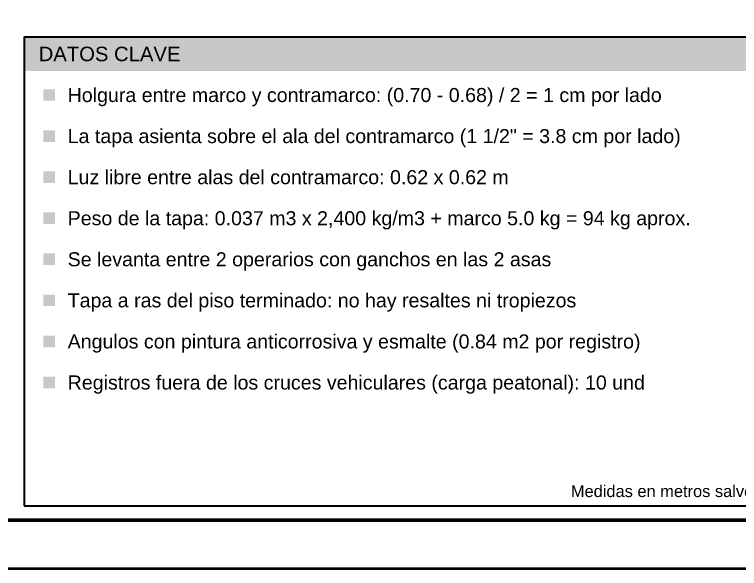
# Model space of a CAD drawing. Header units: metres. Extents: x 349021 to 349543, y 9281040 to 9281959.
# Drawn here: x 349205 to 349206.5, y 9281039.79 to 9281040.937 of the extents above; entities that cross this region are included whole.
import ezdxf
from ezdxf.enums import TextEntityAlignment as Align

# ---------------------------------------------------------------- set-up
doc = ezdxf.new("R2010")
doc.units = ezdxf.units.M
doc.header["$LTSCALE"] = 0.25
for name, color, linetype, lineweight, true_color in [('LLAMADAS-NUM', 30, 'CONTINUOUS', 25, 0xc05014), ('PANEL', 5, 'CONTINUOUS', 35, 0x1f4e79), ('TITULOS-BLANCO', 7, 'CONTINUOUS', 25, 0xffffff)]:
    doc.layers.add(name, color=color, linetype=linetype, lineweight=lineweight, true_color=true_color)
doc.layers.add('MARCO', color=7, linetype='CONTINUOUS', lineweight=50)
doc.layers.add('PANEL-FONDO', color=5, linetype='CONTINUOUS', lineweight=13)
doc.layers.add('TEXTOS', color=7, linetype='CONTINUOUS')
doc.styles.get("Standard").update_dxf_attribs({"font": 'arial.ttf'})

msp = doc.modelspace()

# ---------------------------------------------------------------- linework, layer by layer
at = {"layer": 'LLAMADAS-NUM', "true_color": 0xc05014}
for points in [[(349205.06, 9281040.758), (349205.084, 9281040.758), (349205.06, 9281040.782), (349205.084, 9281040.782)], [(349205.06, 9281040.673), (349205.084, 9281040.673), (349205.06, 9281040.697), (349205.084, 9281040.697)], [(349205.06, 9281040.588), (349205.084, 9281040.588), (349205.06, 9281040.612), (349205.084, 9281040.612)], [(349205.06, 9281040.503), (349205.084, 9281040.503), (349205.06, 9281040.527), (349205.084, 9281040.527)], [(349205.06, 9281040.418), (349205.084, 9281040.418), (349205.06, 9281040.442), (349205.084, 9281040.442)], [(349205.06, 9281040.333), (349205.084, 9281040.333), (349205.06, 9281040.357), (349205.084, 9281040.357)], [(349205.06, 9281040.248), (349205.084, 9281040.248), (349205.06, 9281040.272), (349205.084, 9281040.272)], [(349205.06, 9281040.163), (349205.084, 9281040.163), (349205.06, 9281040.187), (349205.084, 9281040.187)]]:
    msp.add_solid(points, dxfattribs=at)
at = {"layer": 'MARCO'}
msp.add_lwpolyline([(349200.98, 9281039.79), (349209.39, 9281039.79), (349209.39, 9281045.73), (349200.98, 9281045.73)], close=True, dxfattribs=at)
at = {"layer": 'MARCO', "const_width": 0.008}
msp.add_lwpolyline([(349201.23, 9281039.89), (349209.29, 9281039.89), (349209.29, 9281045.63), (349201.23, 9281045.63)], close=True, dxfattribs=at)
at = {"layer": 'PANEL'}
msp.add_lwpolyline([(349205.02, 9281039.92), (349207.4, 9281039.92), (349207.4, 9281040.89), (349205.02, 9281040.89)], close=True, dxfattribs=at)
at = {"layer": 'PANEL-FONDO', "true_color": 0x1f4e79}
msp.add_solid([(349205.02, 9281040.82), (349207.4, 9281040.82), (349205.02, 9281040.89), (349207.4, 9281040.89)], dxfattribs=at)

# ---------------------------------------------------------------- texts
at = {"layer": 'TEXTOS'}
for s, p in [('Holgura entre marco y contramarco: (0.70 - 0.68) / 2 = 1 cm por lado', (349205.11, 9281040.77)), ('La tapa asienta sobre el ala del contramarco (1 1/2" = 3.8 cm por lado)', (349205.11, 9281040.685)), ('Luz libre entre alas del contramarco: 0.62 x 0.62 m', (349205.11, 9281040.6)), ('Peso de la tapa: 0.037 m3 x 2,400 kg/m3 + marco 5.0 kg = 94 kg aprox.', (349205.11, 9281040.515)), ('Se levanta entre 2 operarios con ganchos en las 2 asas', (349205.11, 9281040.43)), ('Tapa a ras del piso terminado: no hay resaltes ni tropiezos', (349205.11, 9281040.345)), ('Angulos con pintura anticorrosiva y esmalte (0.84 m2 por registro)', (349205.11, 9281040.26)), ('Registros fuera de los cruces vehiculares (carga peatonal): 10 und', (349205.11, 9281040.175))]:
    msp.add_text(s, height=0.029025, dxfattribs=at).set_placement(p, align=Align.MIDDLE_LEFT)
msp.add_text('Medidas en metros salvo indicacion. Ref.: lamina DP-06B y metrado del colector.', height=0.0243, dxfattribs=at).set_placement((349207.37, 9281039.95), align=Align.MIDDLE_RIGHT)
at = {"layer": 'TITULOS-BLANCO'}
msp.add_text('DATOS CLAVE', height=0.03, dxfattribs=at).set_placement((349205.05, 9281040.855), align=Align.MIDDLE_LEFT)

doc.saveas('drawing.dxf')
